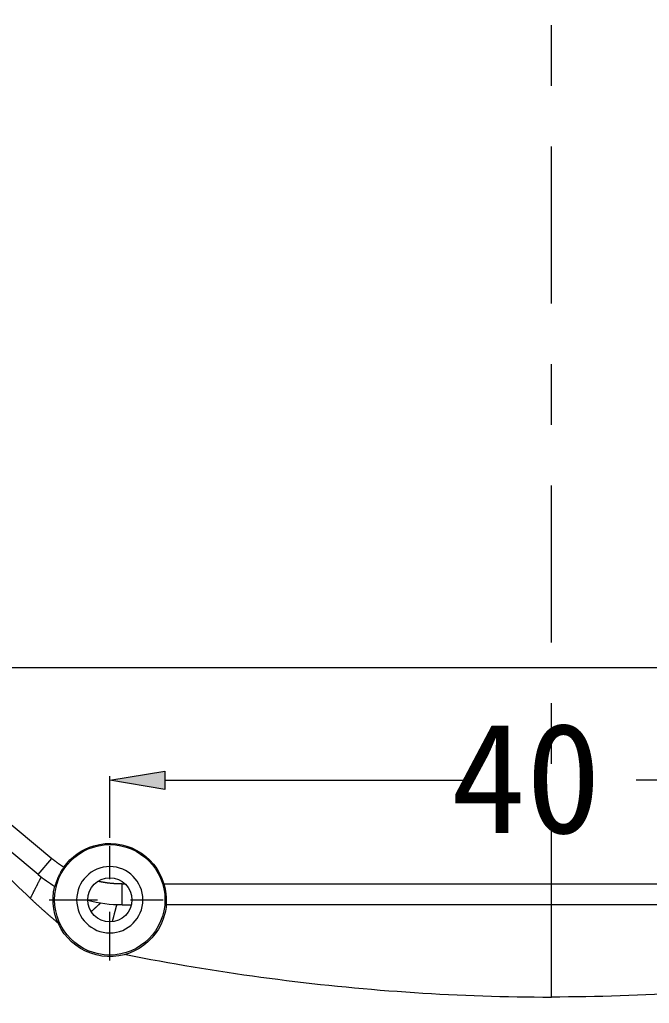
# Model space of a CAD drawing. Header units: inches. Extents: x 0 to 40, y 35.9 to 64.1.
# Drawn here: x 25.179 to 27.098, y 48.512 to 51.509 of the extents above; entities that cross this region are included whole.
import ezdxf

# ---------------------------------------------------------------- set-up
doc = ezdxf.new("R2010")
doc.units = ezdxf.units.IN
doc.header["$MEASUREMENT"] = 0
for name, pattern in [('AI-Linetype-13', [1.032687, 0.478297, -0.184797, 0.184797, -0.184797]), ('AI-Linetype-32', [0.319717, 0.14808, -0.057213, 0.057213, -0.057213]), ('AI-Linetype-33', [0.319717, 0.14808, -0.057213, 0.057213, -0.057213])]:
    doc.linetypes.add(name, pattern=pattern)
doc.layers.add('2', color=7, linetype='Continuous')

# ---------------------------------------------------------------- blocks, each defined once
blk = doc.blocks.new('block 1901')
at = {"layer": '2', "color": 7, "lineweight": 18, "true_color": 0xffffff}
blk.add_lwpolyline([(25.6186, 48.876), (27.9811, 48.876)], dxfattribs=at)
blk = doc.blocks.new('block 1933')
at = {"layer": '2', "color": 7, "lineweight": 18, "true_color": 0xffffff}
blk.add_lwpolyline([(25.2356, 48.9047), (25.2766, 48.9538)], dxfattribs=at)
blk = doc.blocks.new('block 1959')
at = {"layer": '2', "color": 7, "lineweight": 18, "true_color": 0xffffff}
blk.add_lwpolyline([(27.9744, 48.812), (25.6253, 48.812)], dxfattribs=at)
blk = doc.blocks.new('block 2062')
at = {"layer": '2', "color": 7, "lineweight": 18, "true_color": 0xffffff}
blk.add_lwpolyline([(28.6508, 49.5345), (24.9489, 49.5345)], dxfattribs=at)
blk = doc.blocks.new('block 2149')
at = {"layer": '2', "color": 7, "lineweight": 18, "true_color": 0xffffff}
blk.add_lwpolyline([(25.2356, 48.9047), (24.6417, 49.3996)], dxfattribs=at)
blk = doc.blocks.new('block 2150')
at = {"layer": '2', "color": 7, "lineweight": 18, "true_color": 0xffffff}
blk.add_lwpolyline([(24.9467, 49.2289), (25.2766, 48.9538)], dxfattribs=at)
blk = doc.blocks.new('block 2177')
at = {"layer": '2', "color": 7, "lineweight": 18, "true_color": 0xffffff}
blk.add_lwpolyline([(25.4915, 48.812), (25.4915, 48.876)], dxfattribs=at)
blk = doc.blocks.new('block 2179')
at = {"layer": '2', "color": 7, "lineweight": 18, "true_color": 0xffffff}
blk.add_lwpolyline([(25.4915, 48.812), (25.5191, 48.812)], dxfattribs=at)
blk = doc.blocks.new('block 2180')
at = {"layer": '2', "color": 7, "lineweight": 18, "true_color": 0xffffff}
blk.add_lwpolyline([(25.4915, 48.876), (25.5007, 48.876)], dxfattribs=at)
blk = doc.blocks.new('block 2267')
at = {"layer": '2', "color": 7, "lineweight": 18, "true_color": 0xffffff}
blk.add_open_spline([(25.6219, 48.8278), (25.6219, 48.9207), (25.5466, 48.9961), (25.4537, 48.9961), (25.3607, 48.9961), (25.2854, 48.9207), (25.2854, 48.8278), (25.2854, 48.7349), (25.3607, 48.6595), (25.4537, 48.6595), (25.5466, 48.6595), (25.6219, 48.7349), (25.6219, 48.8278), (25.6219, 48.8278), (25.6219, 48.8278), (25.6219, 48.8278)], degree=3, knots=[0, 0, 0, 0, 1, 1, 1, 2, 2, 2, 3, 3, 3, 4, 4, 4, 5, 5, 5, 5], dxfattribs=at)
blk = doc.blocks.new('block 2296')
at = {"layer": '2', "color": 7, "lineweight": 18, "true_color": 0xffffff}
blk.add_open_spline([(25.3527, 48.8278), (25.3527, 48.8836), (25.3979, 48.9288), (25.4537, 48.9288), (25.5094, 48.9288), (25.5546, 48.8836), (25.5546, 48.8278), (25.5546, 48.772), (25.5094, 48.7268), (25.4537, 48.7268), (25.3979, 48.7268), (25.3527, 48.772), (25.3527, 48.8278), (25.3527, 48.8278), (25.3527, 48.8278), (25.3527, 48.8278)], degree=3, knots=[0, 0, 0, 0, 1, 1, 1, 2, 2, 2, 3, 3, 3, 4, 4, 4, 5, 5, 5, 5], dxfattribs=at)
blk = doc.blocks.new('block 2297')
at = {"layer": '2', "color": 7, "lineweight": 18, "true_color": 0xffffff}
blk.add_open_spline([(25.3135, 48.9271), (25.3359, 48.9587), (25.3683, 48.9818), (25.4055, 48.9927), (25.4965, 49.0193), (25.592, 48.9671), (25.6186, 48.876)], degree=3, knots=[0, 0, 0, 0, 1, 1, 1, 2, 2, 2, 2], dxfattribs=at)
blk = doc.blocks.new('block 2330')
at = {"layer": '2', "color": 7, "lineweight": 18, "true_color": 0xffffff}
blk.add_open_spline([(25.6259, 48.812), (25.6251, 48.8035), (25.6237, 48.7949), (25.6216, 48.7865), (25.5988, 48.6938), (25.5051, 48.6371), (25.4124, 48.6599), (25.3197, 48.6827), (25.263, 48.7764), (25.2858, 48.8691)], degree=3, knots=[0, 0, 0, 0, 1, 1, 1, 2, 2, 2, 3, 3, 3, 3], dxfattribs=at)
blk = doc.blocks.new('block 2384')
at = {"layer": '2', "color": 7, "lineweight": 18, "true_color": 0xffffff}
blk.add_open_spline([(25.4915, 48.812), (25.456, 48.812), (25.4206, 48.8168), (25.3864, 48.8261)], degree=3, dxfattribs=at)
blk = doc.blocks.new('block 2385')
at = {"layer": '2', "color": 7, "lineweight": 18, "true_color": 0xffffff}
blk.add_open_spline([(25.2356, 48.9047), (25.2516, 48.8914), (25.2685, 48.8794), (25.2862, 48.8688)], degree=3, dxfattribs=at)
blk = doc.blocks.new('block 2387')
at = {"layer": '2', "color": 7, "lineweight": 18, "true_color": 0xffffff}
blk.add_open_spline([(25.521, 48.8278), (25.521, 48.865), (25.4908, 48.8951), (25.4537, 48.8951), (25.4165, 48.8951), (25.3864, 48.865), (25.3864, 48.8278), (25.3864, 48.7906), (25.4165, 48.7605), (25.4537, 48.7605), (25.4908, 48.7605), (25.521, 48.7906), (25.521, 48.8278), (25.521, 48.8278), (25.521, 48.8278), (25.521, 48.8278)], degree=3, knots=[0, 0, 0, 0, 1, 1, 1, 2, 2, 2, 3, 3, 3, 4, 4, 4, 5, 5, 5, 5], dxfattribs=at)
blk = doc.blocks.new('block 2478')
at = {"layer": '2', "color": 7, "lineweight": 18, "true_color": 0xffffff}
blk.add_open_spline([(25.6186, 48.876), (25.6186, 48.876), (25.6191, 48.8741), (25.6191, 48.8741), (25.6191, 48.8741), (25.6197, 48.8721), (25.6197, 48.8721), (25.6197, 48.8721), (25.6202, 48.8701), (25.6202, 48.8701), (25.6202, 48.8701), (25.6207, 48.8682), (25.6207, 48.8682), (25.6207, 48.8682), (25.6211, 48.8662), (25.6211, 48.8662), (25.6211, 48.8662), (25.6216, 48.8643), (25.6216, 48.8643), (25.6216, 48.8643), (25.622, 48.8623), (25.622, 48.8623), (25.622, 48.8623), (25.6223, 48.8604), (25.6223, 48.8604), (25.6223, 48.8604), (25.6227, 48.8585), (25.6227, 48.8585), (25.6227, 48.8585), (25.6231, 48.8566), (25.6231, 48.8566), (25.6231, 48.8566), (25.6234, 48.8547), (25.6234, 48.8547), (25.6234, 48.8547), (25.6237, 48.8528), (25.6237, 48.8528), (25.6237, 48.8528), (25.6239, 48.8509), (25.6239, 48.8509), (25.6239, 48.8509), (25.6242, 48.8491), (25.6242, 48.8491), (25.6242, 48.8491), (25.6244, 48.8473), (25.6244, 48.8473), (25.6244, 48.8473), (25.6246, 48.8455), (25.6246, 48.8455), (25.6246, 48.8455), (25.6248, 48.8438), (25.6248, 48.8438), (25.6248, 48.8438), (25.625, 48.842), (25.625, 48.842), (25.625, 48.842), (25.6251, 48.8404), (25.6251, 48.8404), (25.6251, 48.8404), (25.6252, 48.8387), (25.6252, 48.8387), (25.6252, 48.8387), (25.6253, 48.8371), (25.6253, 48.8371), (25.6253, 48.8371), (25.6254, 48.8355), (25.6254, 48.8355), (25.6254, 48.8355), (25.6255, 48.834), (25.6255, 48.834), (25.6255, 48.834), (25.6256, 48.8324), (25.6256, 48.8324), (25.6256, 48.8324), (25.6256, 48.831), (25.6256, 48.831), (25.6256, 48.831), (25.6256, 48.8296), (25.6256, 48.8296), (25.6256, 48.8296), (25.6257, 48.8282), (25.6257, 48.8282), (25.6257, 48.8282), (25.6257, 48.8269), (25.6257, 48.8269), (25.6257, 48.8269), (25.6257, 48.8256), (25.6257, 48.8256), (25.6257, 48.8256), (25.6257, 48.8244), (25.6257, 48.8244), (25.6257, 48.8244), (25.6257, 48.8232), (25.6257, 48.8232), (25.6257, 48.8232), (25.6256, 48.8221), (25.6256, 48.8221), (25.6256, 48.8221), (25.6256, 48.8211), (25.6256, 48.8211), (25.6256, 48.8211), (25.6256, 48.82), (25.6256, 48.82), (25.6256, 48.82), (25.6256, 48.8191), (25.6256, 48.8191), (25.6256, 48.8191), (25.6255, 48.8182), (25.6255, 48.8182), (25.6255, 48.8182), (25.6255, 48.8174), (25.6255, 48.8174), (25.6255, 48.8174), (25.6254, 48.8166), (25.6254, 48.8166), (25.6254, 48.8166), (25.6254, 48.8159), (25.6254, 48.8159), (25.6254, 48.8159), (25.6254, 48.8152), (25.6254, 48.8152), (25.6254, 48.8152), (25.6254, 48.8146), (25.6254, 48.8146), (25.6254, 48.8146), (25.6253, 48.8141), (25.6253, 48.8141), (25.6253, 48.8141), (25.6253, 48.8136), (25.6253, 48.8136), (25.6253, 48.8136), (25.6253, 48.8132), (25.6253, 48.8132), (25.6253, 48.8132), (25.6253, 48.8129), (25.6253, 48.8129), (25.6253, 48.8129), (25.6253, 48.8126), (25.6253, 48.8126), (25.6253, 48.8126), (25.6253, 48.8124), (25.6253, 48.8124), (25.6253, 48.8122), (25.6253, 48.8121), (25.6253, 48.8121)], degree=3, knots=[0, 0, 0, 0, 1, 1, 1, 2, 2, 2, 3, 3, 3, 4, 4, 4, 5, 5, 5, 6, 6, 6, 7, 7, 7, 8, 8, 8, 9, 9, 9, 10, 10, 10, 11, 11, 11, 12, 12, 12, 13, 13, 13, 14, 14, 14, 15, 15, 15, 16, 16, 16, 17, 17, 17, 18, 18, 18, 19, 19, 19, 20, 20, 20, 21, 21, 21, 22, 22, 22, 23, 23, 23, 24, 24, 24, 25, 25, 25, 26, 26, 26, 27, 27, 27, 28, 28, 28, 29, 29, 29, 30, 30, 30, 31, 31, 31, 32, 32, 32, 33, 33, 33, 34, 34, 34, 35, 35, 35, 36, 36, 36, 37, 37, 37, 38, 38, 38, 39, 39, 39, 40, 40, 40, 41, 41, 41, 42, 42, 42, 43, 43, 43, 44, 44, 44, 45, 45, 45, 46, 46, 46, 47, 47, 47, 48, 48, 48, 48], dxfattribs=at)
blk = doc.blocks.new('block 2523')
at = {"layer": '2', "color": 7, "lineweight": 18, "true_color": 0xffffff}
blk.add_lwpolyline([(24.6162, 49.3979), (24.6281, 49.3867), (24.64, 49.3754), (24.652, 49.3641), (24.6639, 49.3528), (24.6758, 49.3416), (24.6878, 49.3303), (24.6996, 49.319), (24.7116, 49.3077), (24.7235, 49.2964), (24.7354, 49.2851), (24.7473, 49.2738), (24.7592, 49.2625), (24.7711, 49.2512), (24.7831, 49.2399), (24.795, 49.2286), (24.8069, 49.2173), (24.8188, 49.206), (24.8307, 49.1947), (24.8426, 49.1834), (24.8545, 49.1721), (24.8664, 49.1608), (24.8783, 49.1495), (24.8902, 49.1382), (24.9021, 49.1269), (24.914, 49.1156), (24.9259, 49.1043), (24.9378, 49.093), (24.9497, 49.0817), (24.9616, 49.0703), (24.9735, 49.059), (24.9854, 49.0477), (24.9973, 49.0364), (25.0092, 49.0251), (25.0211, 49.0138), (25.033, 49.0025), (25.0449, 48.9911), (25.0568, 48.9798), (25.0687, 48.9685), (25.0806, 48.9571), (25.0925, 48.9458), (25.1043, 48.9345), (25.1162, 48.9232), (25.1281, 48.9119), (25.14, 48.9005), (25.1519, 48.8892), (25.1638, 48.8779), (25.1757, 48.8665), (25.1875, 48.8552), (25.1994, 48.8439), (25.2113, 48.8326)], dxfattribs=at)
blk = doc.blocks.new('block 2537')
at = {"layer": '2', "color": 7, "lineweight": 18, "true_color": 0xffffff}
blk.add_lwpolyline([(25.4253, 48.8176), (25.4247, 48.817), (25.4241, 48.8165), (25.4235, 48.816), (25.4229, 48.8154), (25.4223, 48.8149), (25.4217, 48.8144), (25.4211, 48.8138), (25.4205, 48.8133), (25.4199, 48.8127), (25.4194, 48.8122), (25.4188, 48.8117), (25.4182, 48.8111), (25.4176, 48.8106), (25.417, 48.8101), (25.4164, 48.8095), (25.4158, 48.809), (25.4152, 48.8085), (25.4146, 48.8079), (25.4141, 48.8074), (25.4135, 48.8068), (25.4129, 48.8063), (25.4123, 48.8058), (25.4117, 48.8052), (25.4111, 48.8047), (25.4105, 48.8042), (25.4099, 48.8036), (25.4093, 48.8031), (25.4088, 48.8025), (25.4082, 48.802), (25.4076, 48.8015), (25.407, 48.8009), (25.4064, 48.8004), (25.4058, 48.7998), (25.4052, 48.7993), (25.4047, 48.7988), (25.4041, 48.7983), (25.4035, 48.7977), (25.4029, 48.7972), (25.4023, 48.7966), (25.4017, 48.7961), (25.4011, 48.7956), (25.4006, 48.795), (25.4, 48.7945), (25.3994, 48.794), (25.3988, 48.7934), (25.3982, 48.7929), (25.3977, 48.7923), (25.3971, 48.7918), (25.3965, 48.7913), (25.3959, 48.7907)], dxfattribs=at)
blk = doc.blocks.new('block 2581')
at = {"layer": '2', "color": 7, "lineweight": 18, "true_color": 0xffffff}
blk.add_lwpolyline([(28.1015, 48.6619), (28.0758, 48.6569), (28.0501, 48.652), (28.0243, 48.6471), (27.9986, 48.6424), (27.9728, 48.6377), (27.947, 48.6332), (27.9212, 48.6287), (27.8953, 48.6243), (27.8694, 48.62), (27.8436, 48.6159), (27.8177, 48.6118), (27.7918, 48.6078), (27.7659, 48.6039), (27.74, 48.6001), (27.714, 48.5964), (27.6881, 48.5929), (27.6621, 48.5894), (27.6361, 48.586), (27.6101, 48.5827), (27.5841, 48.5795), (27.5581, 48.5764), (27.5321, 48.5734), (27.506, 48.5705), (27.48, 48.5678), (27.4539, 48.565), (27.4279, 48.5625), (27.4018, 48.56), (27.3757, 48.5576), (27.3496, 48.5553), (27.3235, 48.5531), (27.2974, 48.551), (27.2712, 48.5491), (27.2451, 48.5472), (27.2189, 48.5455), (27.1928, 48.5438), (27.1666, 48.5422), (27.1405, 48.5408), (27.1143, 48.5394), (27.0881, 48.5382), (27.0619, 48.5371), (27.0357, 48.5361), (27.0095, 48.5351), (26.9833, 48.5343), (26.9571, 48.5336), (26.9309, 48.533), (26.9047, 48.5325), (26.8785, 48.5322), (26.8523, 48.5319), (26.8261, 48.5317), (26.7998, 48.5316)], dxfattribs=at)
blk = doc.blocks.new('block 2592')
at = {"layer": '2', "color": 7, "lineweight": 18, "true_color": 0xffffff}
blk.add_lwpolyline([(25.4745, 48.8124), (25.4742, 48.8114), (25.474, 48.8104), (25.4737, 48.8093), (25.4734, 48.8083), (25.4731, 48.8073), (25.4729, 48.8063), (25.4726, 48.8052), (25.4723, 48.8042), (25.472, 48.8032), (25.4718, 48.8021), (25.4715, 48.8011), (25.4712, 48.8001), (25.4709, 48.799), (25.4707, 48.798), (25.4704, 48.797), (25.4701, 48.7959), (25.4698, 48.7949), (25.4696, 48.7939), (25.4693, 48.7929), (25.469, 48.7918), (25.4688, 48.7908), (25.4685, 48.7898), (25.4682, 48.7887), (25.4679, 48.7877), (25.4677, 48.7867), (25.4674, 48.7856), (25.4671, 48.7846), (25.4668, 48.7836), (25.4666, 48.7826), (25.4663, 48.7815), (25.466, 48.7805), (25.4657, 48.7795), (25.4655, 48.7784), (25.4652, 48.7774), (25.4649, 48.7764), (25.4646, 48.7753), (25.4644, 48.7743), (25.4641, 48.7733), (25.4638, 48.7723), (25.4635, 48.7712), (25.4633, 48.7702), (25.463, 48.7692), (25.4627, 48.7681), (25.4624, 48.7671), (25.4621, 48.7661), (25.4619, 48.765), (25.4616, 48.764), (25.4614, 48.763), (25.4611, 48.762), (25.4608, 48.7609)], dxfattribs=at)
blk = doc.blocks.new('block 2595')
at = {"layer": '2', "color": 7, "lineweight": 18, "true_color": 0xffffff}
blk.add_lwpolyline([(25.2113, 48.8326), (25.2131, 48.8309), (25.2148, 48.8292), (25.2166, 48.8276), (25.2183, 48.8259), (25.2201, 48.8243), (25.2219, 48.8226), (25.2236, 48.821), (25.2254, 48.8193), (25.2272, 48.8177), (25.229, 48.816), (25.2307, 48.8144), (25.2325, 48.8127), (25.2343, 48.8111), (25.2361, 48.8095), (25.2379, 48.8078), (25.2397, 48.8062), (25.2415, 48.8046), (25.2433, 48.803), (25.2451, 48.8014), (25.2469, 48.7997), (25.2487, 48.7981), (25.2505, 48.7965), (25.2523, 48.7949), (25.2541, 48.7933), (25.2559, 48.7917), (25.2577, 48.7901), (25.2595, 48.7885), (25.2613, 48.7869), (25.2632, 48.7853), (25.265, 48.7837), (25.2668, 48.7821), (25.2686, 48.7805), (25.2705, 48.7789), (25.2723, 48.7773), (25.2741, 48.7758), (25.2759, 48.7742), (25.2778, 48.7726), (25.2796, 48.771), (25.2815, 48.7695), (25.2833, 48.7679), (25.2851, 48.7663), (25.287, 48.7647), (25.2888, 48.7632), (25.2907, 48.7616), (25.2925, 48.76), (25.2944, 48.7585), (25.2962, 48.7569), (25.2981, 48.7553), (25.2999, 48.7538), (25.3017, 48.7522)], dxfattribs=at)
blk = doc.blocks.new('block 2598')
at = {"layer": '2', "color": 7, "lineweight": 18, "true_color": 0xffffff}
blk.add_lwpolyline([(25.3135, 48.9271), (25.3127, 48.9276), (25.3119, 48.9281), (25.3112, 48.9286), (25.3104, 48.929), (25.3096, 48.9295), (25.3088, 48.93), (25.3081, 48.9305), (25.3073, 48.931), (25.3066, 48.9315), (25.3058, 48.932), (25.3051, 48.9326), (25.3043, 48.933), (25.3035, 48.9336), (25.3028, 48.9341), (25.302, 48.9346), (25.3013, 48.9351), (25.3005, 48.9356), (25.2998, 48.9361), (25.299, 48.9367), (25.2983, 48.9372), (25.2975, 48.9377), (25.2968, 48.9382), (25.2961, 48.9388), (25.2953, 48.9393), (25.2946, 48.9398), (25.2938, 48.9404), (25.2931, 48.9409), (25.2924, 48.9414), (25.2916, 48.942), (25.2909, 48.9425), (25.2902, 48.9431), (25.2894, 48.9436), (25.2887, 48.9442), (25.288, 48.9447), (25.2872, 48.9453), (25.2865, 48.9458), (25.2858, 48.9464), (25.2851, 48.947), (25.2844, 48.9475), (25.2837, 48.9481), (25.2829, 48.9486), (25.2822, 48.9492), (25.2815, 48.9498), (25.2808, 48.9503), (25.2801, 48.9509), (25.2794, 48.9515), (25.2787, 48.9521), (25.278, 48.9526), (25.2773, 48.9532), (25.2766, 48.9538)], dxfattribs=at)
blk = doc.blocks.new('block 2605')
at = {"layer": '2', "color": 7, "lineweight": 18, "true_color": 0xffffff}
blk.add_lwpolyline([(25.5021, 48.6611), (25.5278, 48.6562), (25.5534, 48.6512), (25.5791, 48.6464), (25.6048, 48.6417), (25.6305, 48.6371), (25.6562, 48.6326), (25.682, 48.6281), (25.7078, 48.6238), (25.7336, 48.6195), (25.7593, 48.6154), (25.7851, 48.6113), (25.811, 48.6074), (25.8368, 48.6035), (25.8626, 48.5997), (25.8885, 48.5961), (25.9144, 48.5925), (25.9403, 48.589), (25.9662, 48.5857), (25.9921, 48.5824), (26.018, 48.5792), (26.044, 48.5761), (26.0699, 48.5732), (26.0958, 48.5703), (26.1218, 48.5675), (26.1478, 48.5649), (26.1738, 48.5623), (26.1998, 48.5598), (26.2258, 48.5574), (26.2518, 48.5552), (26.2779, 48.553), (26.3039, 48.5509), (26.3299, 48.549), (26.356, 48.5471), (26.3821, 48.5454), (26.4081, 48.5437), (26.4342, 48.5422), (26.4603, 48.5407), (26.4864, 48.5394), (26.5125, 48.5382), (26.5386, 48.5371), (26.5647, 48.536), (26.5908, 48.5351), (26.6169, 48.5343), (26.6431, 48.5336), (26.6692, 48.533), (26.6953, 48.5325), (26.7214, 48.5321), (26.7476, 48.5319), (26.7737, 48.5317), (26.7998, 48.5316)], dxfattribs=at)
blk = doc.blocks.new('block 2753')
at = {"layer": '2', "color": 7, "lineweight": 18, "true_color": 0xffffff}
blk.add_lwpolyline([(25.2444, 48.8976), (25.2437, 48.8963), (25.243, 48.895), (25.2424, 48.8937), (25.2417, 48.8924), (25.241, 48.8911), (25.2404, 48.8898), (25.2397, 48.8885), (25.239, 48.8872), (25.2384, 48.8859), (25.2377, 48.8846), (25.2371, 48.8833), (25.2364, 48.882), (25.2357, 48.8807), (25.2351, 48.8794), (25.2344, 48.8781), (25.2338, 48.8768), (25.2331, 48.8755), (25.2325, 48.8742), (25.2318, 48.8729), (25.2311, 48.8716), (25.2305, 48.8703), (25.2298, 48.869), (25.2292, 48.8677), (25.2285, 48.8664), (25.2278, 48.8651), (25.2272, 48.8638), (25.2265, 48.8625), (25.2259, 48.8612), (25.2252, 48.8599), (25.2245, 48.8586), (25.2239, 48.8573), (25.2232, 48.856), (25.2225, 48.8547), (25.2219, 48.8534), (25.2212, 48.8521), (25.2205, 48.8508), (25.2199, 48.8495), (25.2192, 48.8482), (25.2186, 48.8469), (25.2179, 48.8456), (25.2173, 48.8443), (25.2166, 48.843), (25.2159, 48.8417), (25.2153, 48.8404), (25.2146, 48.8391), (25.214, 48.8378), (25.2133, 48.8365), (25.2127, 48.8352), (25.212, 48.8339), (25.2113, 48.8326)], dxfattribs=at)
blk = doc.blocks.new('block 2796')
at = {"layer": '2', "color": 7, "lineweight": 18, "true_color": 0xffffff}
blk.add_open_spline([(25.3135, 48.9271), (25.3135, 48.9271), (25.3123, 48.9254), (25.3123, 48.9254), (25.3123, 48.9254), (25.3112, 48.9238), (25.3112, 48.9238), (25.3112, 48.9238), (25.3101, 48.9221), (25.3101, 48.9221), (25.3101, 48.9221), (25.309, 48.9204), (25.309, 48.9204), (25.309, 48.9204), (25.3079, 48.9187), (25.3079, 48.9187), (25.3079, 48.9187), (25.3068, 48.917), (25.3068, 48.917), (25.3068, 48.917), (25.3058, 48.9154), (25.3058, 48.9154), (25.3058, 48.9154), (25.3048, 48.9137), (25.3048, 48.9137), (25.3048, 48.9137), (25.3039, 48.912), (25.3039, 48.912), (25.3039, 48.912), (25.303, 48.9103), (25.303, 48.9103), (25.303, 48.9103), (25.302, 48.9086), (25.302, 48.9086), (25.302, 48.9086), (25.3012, 48.907), (25.3012, 48.907), (25.3012, 48.907), (25.3003, 48.9053), (25.3003, 48.9053), (25.3003, 48.9053), (25.2995, 48.9036), (25.2995, 48.9036), (25.2995, 48.9036), (25.2987, 48.902), (25.2987, 48.902), (25.2987, 48.902), (25.2979, 48.9004), (25.2979, 48.9004), (25.2979, 48.9004), (25.2972, 48.8988), (25.2972, 48.8988), (25.2972, 48.8988), (25.2964, 48.8972), (25.2964, 48.8972), (25.2964, 48.8972), (25.2958, 48.8957), (25.2958, 48.8957), (25.2958, 48.8957), (25.2951, 48.8942), (25.2951, 48.8942), (25.2951, 48.8942), (25.2945, 48.8927), (25.2945, 48.8927), (25.2945, 48.8927), (25.2939, 48.8912), (25.2939, 48.8912), (25.2939, 48.8912), (25.2933, 48.8898), (25.2933, 48.8898), (25.2933, 48.8898), (25.2928, 48.8884), (25.2928, 48.8884), (25.2928, 48.8884), (25.2922, 48.887), (25.2922, 48.887), (25.2922, 48.887), (25.2918, 48.8857), (25.2918, 48.8857), (25.2918, 48.8857), (25.2913, 48.8844), (25.2913, 48.8844), (25.2913, 48.8844), (25.2908, 48.8831), (25.2908, 48.8831), (25.2908, 48.8831), (25.2904, 48.8819), (25.2904, 48.8819), (25.2904, 48.8819), (25.29, 48.8808), (25.29, 48.8808), (25.29, 48.8808), (25.2896, 48.8797), (25.2896, 48.8797), (25.2896, 48.8797), (25.2893, 48.8786), (25.2893, 48.8786), (25.2893, 48.8786), (25.289, 48.8776), (25.289, 48.8776), (25.289, 48.8776), (25.2887, 48.8766), (25.2887, 48.8766), (25.2887, 48.8766), (25.2884, 48.8757), (25.2884, 48.8757), (25.2884, 48.8757), (25.2881, 48.8748), (25.2881, 48.8748), (25.2881, 48.8748), (25.2879, 48.874), (25.2879, 48.874), (25.2879, 48.874), (25.2876, 48.8732), (25.2876, 48.8732), (25.2876, 48.8732), (25.2874, 48.8725), (25.2874, 48.8725), (25.2874, 48.8725), (25.2872, 48.8718), (25.2872, 48.8718), (25.2872, 48.8718), (25.287, 48.8713), (25.287, 48.8713), (25.287, 48.8713), (25.2869, 48.8707), (25.2869, 48.8707), (25.2869, 48.8707), (25.2868, 48.8703), (25.2868, 48.8703), (25.2868, 48.8703), (25.2867, 48.8699), (25.2867, 48.8699), (25.2867, 48.8699), (25.2865, 48.8695), (25.2865, 48.8695), (25.2865, 48.8695), (25.2864, 48.8692), (25.2864, 48.8692), (25.2864, 48.8692), (25.2864, 48.869), (25.2864, 48.869), (25.2863, 48.8689), (25.2863, 48.8688), (25.2863, 48.8688)], degree=3, knots=[0, 0, 0, 0, 1, 1, 1, 2, 2, 2, 3, 3, 3, 4, 4, 4, 5, 5, 5, 6, 6, 6, 7, 7, 7, 8, 8, 8, 9, 9, 9, 10, 10, 10, 11, 11, 11, 12, 12, 12, 13, 13, 13, 14, 14, 14, 15, 15, 15, 16, 16, 16, 17, 17, 17, 18, 18, 18, 19, 19, 19, 20, 20, 20, 21, 21, 21, 22, 22, 22, 23, 23, 23, 24, 24, 24, 25, 25, 25, 26, 26, 26, 27, 27, 27, 28, 28, 28, 29, 29, 29, 30, 30, 30, 31, 31, 31, 32, 32, 32, 33, 33, 33, 34, 34, 34, 35, 35, 35, 36, 36, 36, 37, 37, 37, 38, 38, 38, 39, 39, 39, 40, 40, 40, 41, 41, 41, 42, 42, 42, 43, 43, 43, 44, 44, 44, 45, 45, 45, 46, 46, 46, 47, 47, 47, 48, 48, 48, 48], dxfattribs=at)
blk = doc.blocks.new('block 2803')
at = {"layer": '2', "color": 7, "lineweight": 18, "true_color": 0xffffff}
blk.add_lwpolyline([(25.4915, 48.876), (25.49, 48.876), (25.4885, 48.876), (25.487, 48.876), (25.4855, 48.8761), (25.484, 48.8761), (25.4825, 48.8761), (25.481, 48.8762), (25.4795, 48.8762), (25.478, 48.8763), (25.4765, 48.8763), (25.475, 48.8764), (25.4735, 48.8765), (25.472, 48.8766), (25.4705, 48.8767), (25.469, 48.8767), (25.4675, 48.8768), (25.466, 48.877), (25.4645, 48.8771), (25.463, 48.8772), (25.4615, 48.8773), (25.46, 48.8775), (25.4586, 48.8776), (25.4571, 48.8778), (25.4556, 48.8779), (25.4541, 48.8781), (25.4526, 48.8783), (25.4511, 48.8784), (25.4496, 48.8786), (25.4481, 48.8788), (25.4466, 48.879), (25.4452, 48.8792), (25.4437, 48.8794), (25.4422, 48.8796), (25.4407, 48.8799), (25.4392, 48.8801), (25.4378, 48.8803), (25.4363, 48.8806), (25.4348, 48.8808), (25.4333, 48.8811), (25.4318, 48.8814), (25.4304, 48.8816), (25.4289, 48.8819), (25.4274, 48.8822), (25.4259, 48.8825), (25.4245, 48.8828), (25.423, 48.883), (25.4215, 48.8834), (25.4201, 48.8837), (25.4186, 48.884), (25.4172, 48.8843)], dxfattribs=at)
blk = doc.blocks.new('block 2804')
at = {"layer": '2', "color": 7, "lineweight": 18, "true_color": 0xffffff}
blk.add_lwpolyline([(26.7998, 48.5316), (26.7998, 48.5373), (26.7998, 48.5429), (26.7998, 48.5485), (26.7998, 48.5541), (26.7998, 48.5597), (26.7998, 48.5653), (26.7998, 48.5709), (26.7998, 48.5765), (26.7998, 48.5821), (26.7998, 48.5877), (26.7998, 48.5933), (26.7998, 48.599), (26.7998, 48.6045), (26.7998, 48.6102), (26.7998, 48.6158), (26.7998, 48.6214), (26.7998, 48.627), (26.7998, 48.6326), (26.7998, 48.6382), (26.7998, 48.6438), (26.7998, 48.6494), (26.7998, 48.655), (26.7998, 48.6606), (26.7998, 48.6662), (26.7998, 48.6719), (26.7998, 48.6775), (26.7998, 48.6831), (26.7998, 48.6887), (26.7998, 48.6943), (26.7998, 48.6999), (26.7998, 48.7055), (26.7998, 48.7111), (26.7998, 48.7167), (26.7998, 48.7223), (26.7998, 48.7279), (26.7998, 48.7335), (26.7998, 48.7391), (26.7998, 48.7448), (26.7998, 48.7504), (26.7998, 48.756), (26.7998, 48.7616), (26.7998, 48.7672), (26.7998, 48.7728), (26.7998, 48.7784), (26.7998, 48.784), (26.7998, 48.7896), (26.7998, 48.7952), (26.7998, 48.8008), (26.7998, 48.8065), (26.7998, 48.812)], dxfattribs=at)
blk = doc.blocks.new('block 3298')
at = {"layer": '2', "color": 1, "linetype": 'AI-Linetype-13', "lineweight": 18, "true_color": 0xff0000}
blk.add_lwpolyline([(26.7998, 42.383), (26.7998, 53.4557)], dxfattribs=at)
blk = doc.blocks.new('block 3317')
at = {"layer": '2', "color": 1, "linetype": 'AI-Linetype-32', "lineweight": 18, "true_color": 0xff0000}
blk.add_lwpolyline([(25.2686, 48.8278), (25.6388, 48.8278)], dxfattribs=at)
blk = doc.blocks.new('block 3318')
at = {"layer": '2', "color": 1, "linetype": 'AI-Linetype-33', "lineweight": 18, "true_color": 0xff0000}
blk.add_lwpolyline([(25.4537, 48.6427), (25.4537, 49.0129)], dxfattribs=at)
blk = doc.blocks.new('block 3536')
at = {"color": 5, "lineweight": 18, "true_color": 0x0000ff}
blk.add_lwpolyline([(25.4537, 49.0171), (25.4537, 49.2042)], dxfattribs=at)
blk = doc.blocks.new('block 3537')
at = {"color": 5, "lineweight": 18, "true_color": 0x0000ff}
blk.add_lwpolyline([(28.146, 49.0222), (28.146, 49.2042)], dxfattribs=at)
blk = doc.blocks.new('block 3538')
at = {"color": 5, "lineweight": 18, "true_color": 0x0000ff}
blk.add_lwpolyline([(25.6219, 49.1921), (26.5414, 49.1921)], dxfattribs=at)
blk = doc.blocks.new('block 3539')
at = {"color": 5, "lineweight": 18, "true_color": 0x0000ff}
blk.add_lwpolyline([(27.9778, 49.1921), (27.0583, 49.1921)], dxfattribs=at)
blk = doc.blocks.new('block 3540')
at = {"true_color": 0x0000ff}
h = blk.add_hatch(color=5, dxfattribs=at)
h.dxf.hatch_style = 2
h.paths.add_polyline_path([(25.6219, 49.2202), (25.6219, 49.1641), (25.4537, 49.1921)])
at = {"lineweight": 0}
blk.add_lwpolyline([(25.6219, 49.2202), (25.6219, 49.1641), (25.4537, 49.1921), (25.6219, 49.2202)], dxfattribs=at)
blk = doc.blocks.new('block 3541')
at = {"true_color": 0x0000ff}
h = blk.add_hatch(color=5, dxfattribs=at)
h.dxf.hatch_style = 2
h.paths.add_polyline_path([(27.9778, 49.2202), (27.9778, 49.1641), (28.146, 49.1921)])
at = {"lineweight": 0}
blk.add_lwpolyline([(27.9778, 49.2202), (27.9778, 49.1641), (28.146, 49.1921), (27.9778, 49.2202)], dxfattribs=at)
blk = doc.blocks.new('block 3542')
at = {"color": 4, "true_color": 0x00ffff, "insert": (26.4933, 49.0255), "char_height": 0.336544, "attachment_point": 7}
blk.add_mtext('\\fTxt|b0|i0|c0|p34;\\W1;40', dxfattribs=at)
blk = doc.blocks.new('block 3543')
at = {"lineweight": 0}
blk.add_lwpolyline([(25.4537, 49.0129), (25.4537, 49.0129)], dxfattribs=at)
blk = doc.blocks.new('block 3544')
at = {"lineweight": 0}
blk.add_lwpolyline([(28.146, 49.018), (28.146, 49.018)], dxfattribs=at)
blk = doc.blocks.new('block 3545')
at = {"lineweight": 0}
blk.add_lwpolyline([(28.146, 49.1921), (28.146, 49.1921)], dxfattribs=at)
blk = doc.blocks.new('block 3535')
for name in ['block 3542', 'block 3540', 'block 3541', 'block 3536', 'block 3538', 'block 3539', 'block 3537', 'block 3545', 'block 3543', 'block 3544']:
    blk.add_blockref(name, (0, 0))

msp = doc.modelspace()

# ---------------------------------------------------------------- block references
msp.add_blockref('block 3535', (0, 0))
at = {"layer": '2'}
for name in ['block 3298', 'block 2062', 'block 2523', 'block 2149', 'block 2150', 'block 2267', 'block 2297', 'block 3318', 'block 1933', 'block 2598', 'block 2796', 'block 2296', 'block 2753', 'block 2385', 'block 2387', 'block 2803', 'block 2177', 'block 2180', 'block 1901', 'block 2478', 'block 2330', 'block 2595', 'block 3317', 'block 2384', 'block 2537', 'block 2592', 'block 2179', 'block 1959', 'block 2804', 'block 2605', 'block 2581']:
    msp.add_blockref(name, (0, 0), dxfattribs=at)

doc.saveas('drawing.dxf')
